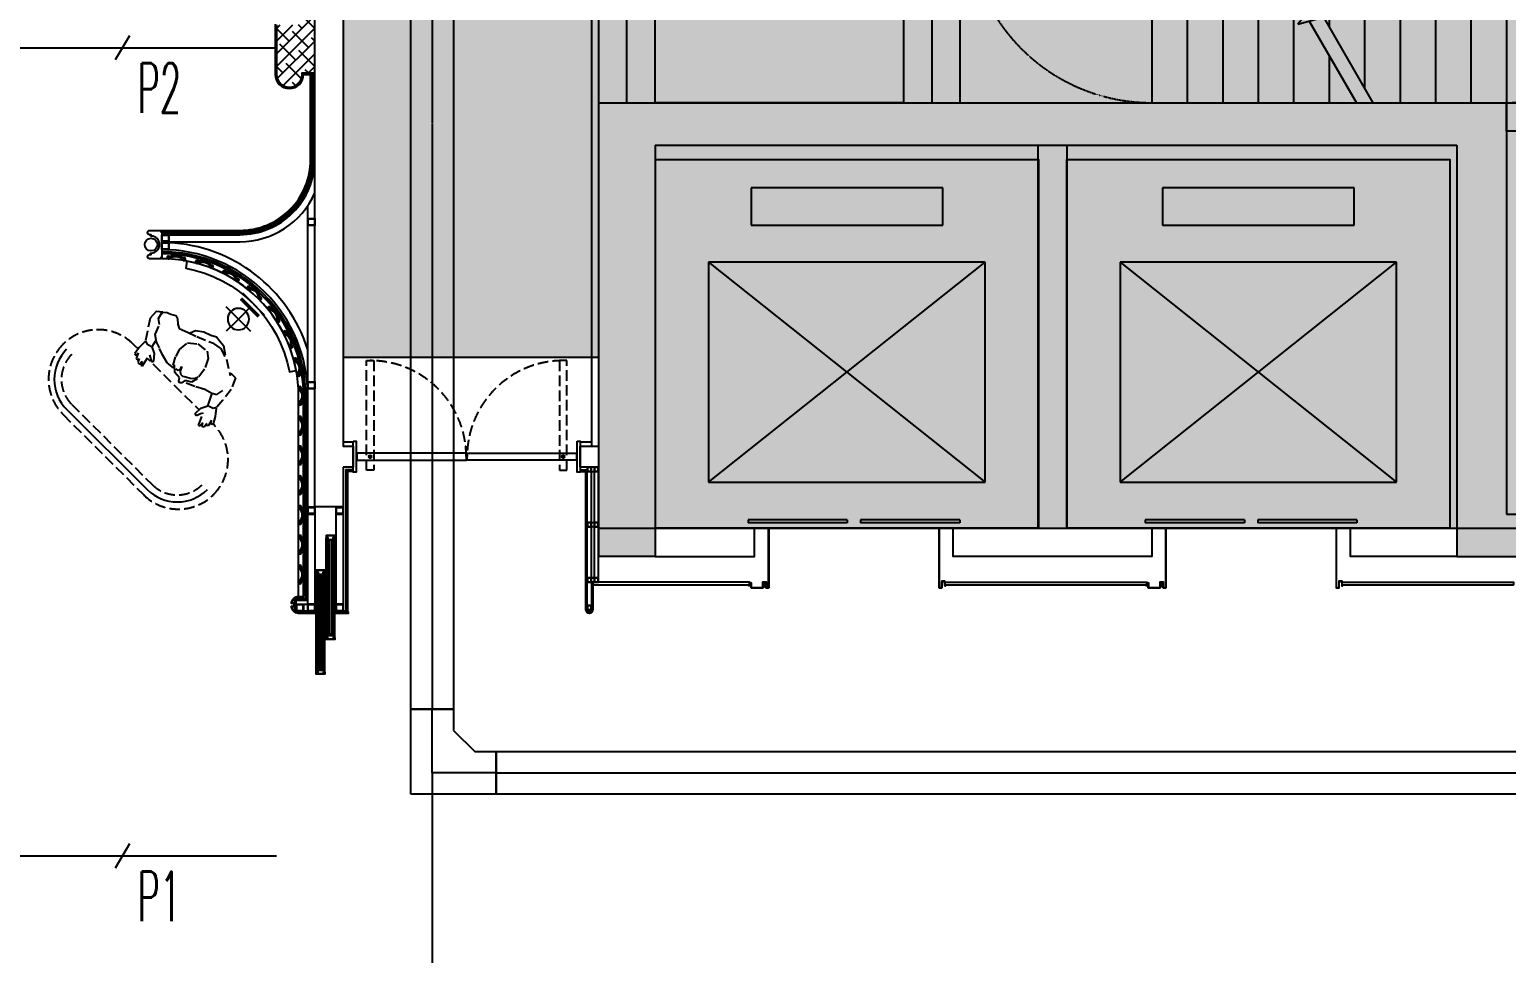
# Model space of a CAD drawing. Extents: x -284868 to 304789, y -137694 to 137894.
# Drawn here: x -71369 to -60957, y -98586 to -92072 of the extents above; entities that cross this region are included whole.
import ezdxf

# ---------------------------------------------------------------- set-up
doc = ezdxf.new("R2010")
doc.units = 0
doc.linetypes.add('DASH', pattern=[0.35, 0.25, -0.1])
doc.layers.get('0').update_dxf_attribs({"linetype": 'CONTINUOUS'})
for name, color, linetype in [('0-墙', 4, 'CONTINUOUS'), ('0-建筑柱体', 251, 'CONTINUOUS'), ('0-电梯', 3, 'CONTINUOUS'), ('0-非设计区域', 251, 'CONTINUOUS'), ('CABLETRAY', 4, 'CONTINUOUS'), ('CABLETRAY_DOTE', 5, 'DASH'), ('P-完成面', 42, 'CONTINUOUS'), ('P-平面家具', 3, 'CONTINUOUS'), ('P-平面楼梯', 3, 'CONTINUOUS'), ('P-门扇', 6, 'CONTINUOUS'), ('TEXT_照明_回路标注', 41, 'CONTINUOUS'), ('WIRE-照明', 130, 'CONTINUOUS')]:
    doc.layers.add(name, color=color, linetype=linetype)
doc.styles.add('HZ_e', font='simplex.shx', dxfattribs={"width": 0.8, "bigfont": 'hztxt.shx'})
doc.linetypes.add('FENCELINE2', pattern='A,6.35,-2.54,[132,ltypeshp.shx,S=2.54,R=0,X=-2.54,Y=0],-2.54,25.4', length=36.83)

# ---------------------------------------------------------------- blocks, each defined once
blk = doc.blocks.new('213r5467')
for p, q in [((-90909, -260063), (-90909, -260326)), ((-89559, -260063), (-90909, -260063)), ((-89559, -260326), (-89559, -260063)), ((-90909, -260326), (-89559, -260326)), ((-91209, -260588), (-91209, -262138)), ((-89259, -260588), (-91209, -260588)), ((-91209, -260588), (-89259, -262138)), ((-91209, -262138), (-89259, -260588)), ((-89259, -262138), (-89259, -260588)), ((-91209, -262138), (-89259, -262138))]:
    blk.add_line(p, q)
blk.add_lwpolyline([(-88884, -262463), (-91584, -262463), (-91584, -259863), (-88884, -259863), (-88884, -262463)])
blk = doc.blocks.new('sgASGHHHH')
for points in [[(-108646, -911224), (-109046, -910924), (-109046, -914124), (-108646, -914124)], [(-109046, -910924), (-108646, -911224), (-102996, -911224), (-102646, -910924)], [(-102646, -910924), (-102996, -911224), (-102996, -914124), (-102646, -913824)], [(-102646, -913824), (-102996, -914124), (-94146, -914124), (-94646, -913824)]]:
    blk.add_hatch(color=256).paths.add_polyline_path(points)
at = {"color": 4}
for p, q in [((-109046, -910924), (-109046, -914124)), ((-109046, -910924), (-102646, -910924)), ((-102646, -910924), (-102646, -913824)), ((-108646, -911224), (-108646, -914124)), ((-108646, -911224), (-102996, -911224)), ((-102996, -911224), (-102996, -914124)), ((-102646, -913824), (-94646, -913824)), ((-108646, -914124), (-109046, -914124)), ((-102996, -914124), (-94146, -914124))]:
    blk.add_line(p, q, dxfattribs=at)
blk = doc.blocks.new('$DORLIB2D$00000127')
at = {"color": 0}
for points in [[(-0.5333, 0.7949), (-0.5333, 0.6904)], [(-0.0333, 0.7949), (-0.5333, 0.7949)], [(-0.0333, 0.7949), (-0.0333, 0.6904)], [(0.5333, 0.7949), (0.0333, 0.7949)], [(0.0333, 0.7949), (0.0333, 0.6904)], [(0.5333, 0.7949), (0.5333, 0.6904)], [(-0.0333, 0.6904), (-0.5333, 0.6904)], [(0.5333, 0.6904), (0.0333, 0.6904)], [(0.5, 0.5), (-0.5, 0.5)]]:
    blk.add_lwpolyline(points, dxfattribs=at)
blk = doc.blocks.new('A$C00a7c3ed')
for p, q in [((-3800, -1240), (-3800, 0)), ((-3550, -1240), (-3550, 0)), ((-3300, -1240), (-3300, 0)), ((-3050, -1240), (-3050, 0)), ((-2800, -1240), (-2800, 0)), ((-2550, -1240), (-2550, 0)), ((-2300, -1240), (-2300, 0)), ((-2050, -1240), (-2050, 0)), ((-1800, -1240), (-1800, 0)), ((-1550, -1240), (-1550, 0)), ((-1300, -1240), (-1300, 0)), ((-1300, 0), (-1300, -1240)), ((-3860, -1240), (-3860, -1560)), ((-1240, -1240), (-3860, -1240)), ((-1240, -1560), (-1240, -1240)), ((-1300, -1300), (-3800, -1300)), ((-3800, -1300), (-3800, -1500)), ((-1300, -1300), (-3800, -1300)), ((-3800, -1500), (-3800, -1300)), ((-1300, -1500), (-1300, -1300)), ((-1300, -1300), (-1300, -1500)), ((-3860, -1560), (-3073, -1560)), ((-3800, -1500), (-3108, -1500)), ((-3800, -1500), (-3108, -1500)), ((-3800, -1560), (-3800, -2800)), ((-3550, -1560), (-3550, -2800)), ((-3300, -1560), (-3300, -2800)), ((-3108, -1500), (-2770, -2086)), ((-2993, -1500), (-1300, -1500)), ((-2993, -1500), (-2670, -2059)), ((-2993, -1500), (-1300, -1500)), ((-2958, -1560), (-1240, -1560)), ((-2800, -1560), (-2800, -1833)), ((-2550, -1560), (-2550, -2267)), ((-2300, -1560), (-2300, -2700)), ((-2050, -1560), (-2050, -2800)), ((-1800, -1560), (-1800, -2800)), ((-1550, -1560), (-1550, -2800)), ((-1300, -1560), (-1300, -2800)), ((-1300, -1560), (-1300, -2800)), ((-3050, -1600), (-3050, -2800)), ((-2800, -2033), (-2800, -2800)), ((-2770, -2086), (-2598, -2039)), ((-2598, -2039), (-2770, -2245)), ((-2770, -2245), (-2590, -2197)), ((-2690, -2224), (-2357, -2800)), ((-2590, -2197), (-2242, -2800)), ((-2550, -2467), (-2550, -2800))]:
    blk.add_line(p, q)
at = {"linetype": 'DASH'}
for points in [[(-3800, 0, 0.414206), (-5100, -1300)], [(-1300, 0, -0.414214), (0, -1300)], [(-3800, -2800, -0.41422), (-5100, -1500)], [(-1300, -2800, 0.414214), (0, -1500)]]:
    blk.add_lwpolyline(points, format="xyb", dxfattribs=at)
for points in [[(-3925, -650, 0, 0, 0), (-604, -650, 0, 0, 0), (-604, -2073, 0, 0, 0), (-2550, -2073, 0, 80, 0), (-2250, -2073, 0, 0, 0)], [(-4480, -1148, 0, 0, 0), (-4480, -1560, 0, 80, 0), (-4480, -1260, 0, 0, 0)], [(-3925, -2073, 0, 0, 0), (-2800, -2073, 0, 80, 0), (-3100, -2073, 0, 0, 0)]]:
    blk.add_lwpolyline(points, format="xyseb")
for points in [[(-5150, -1240), (-3860, -1240), (-3860, -1560), (-5150, -1560)], [(-1240, -1240), (0, -1240), (0, -1560), (-1240, -1560)]]:
    blk.add_lwpolyline(points, close=True)
blk = doc.blocks.new('A$C611527F21')
h = blk.add_hatch(color=7)
h.dxf.hatch_style = 1
h.set_gradient(color1=(255, 255, 255), color2=(255, 255, 0), tint=1, name='CYLINDER')
h.paths.add_polyline_path([(1340, -405), (1340, -380), (1320, -380), (1320, -406), (1325, -410), (1335, -410)])
for points in [[(60, -375), (60, -405), (55, -405), (55, -400), (56, -400), (56, -404), (58, -404), (58, -373), (81, -373), (81, -419), (99, -419), (99, 0), (0, 0), (0, 1), (100, 1), (100, -420), (80, -420), (80, -375), (60, -375)], [(1438, -400), (1438, -404), (1436, -404), (1436, -384), (1424, -384), (1424, -419), (1342, -419), (1342, -378), (1319, -378), (1319, -419), (1302, -419), (1302, 0), (1400, 0), (1400, 1), (1300, 1), (1300, -420), (1320, -420), (1320, -380), (1340, -380), (1340, -420), (1425, -420), (1425, -385), (1435, -385), (1435, -405), (1440, -405), (1440, -400), (1438, -400)]]:
    blk.add_lwpolyline(points)
blk.add_lwpolyline([(1340, -405), (1340, -380), (1320, -380), (1320, -406), (1325, -410), (1335, -410)], close=True)
blk = doc.blocks.new('A$Ccb2b344d')
at = {"layer": 'P-完成面', "color": 251}
for points in [[(0, 0), (30, 0), (30, 30), (0, 30)], [(2, 2), (28, 2), (28, 28), (2, 28)]]:
    blk.add_lwpolyline(points, close=True, dxfattribs=at)
blk = doc.blocks.new('A$C55830984')
at = {"layer": 'P-完成面', "color": 251}
for points in [[(-50, 50), (0, 50), (0, 0), (-50, 0)], [(-47, 47), (-3, 47), (-3, 3), (-47, 3)]]:
    blk.add_lwpolyline(points, close=True, dxfattribs=at)
blk = doc.blocks.new('A$Cdc63680e')
at = {"layer": 'P-完成面', "ltscale": 3}
h = blk.add_hatch(dxfattribs=at)
h.set_pattern_fill('ANSI38', color=250)
h.set_pattern_definition([(45, (-422851.3827, 373884.1253), (-2.24506403, 2.24506403), []), (135, (-422851.3827, 373884.1253), (-6.73519209, 2.24506403), [7.9375, -4.7625])])
edge = h.paths.add_edge_path()
edge.add_arc((-71, 0), 61.2, 359.6402, 407.8678)
edge.add_arc((-24, 54), 10.3, 96.603, 231.5978, ccw=False)
edge.add_arc((-25, 55), 9, 0, 89.651, ccw=False)
edge.add_line((-16, 55), (-16, 34))
edge.add_line((-16, 34), (-1, 34))
edge.add_line((-1, 34), (-1, -34))
edge.add_line((-1, -34), (-16, -34))
edge.add_line((-16, -34), (-16, -55))
edge.add_arc((-25, -55), 9, 270.349, 360, ccw=False)
edge.add_arc((-24, -54), 10.3, 128.4022, 263.397, ccw=False)
edge.add_arc((-71, 0), 61.2, 312.1322, 360.3598)
at = {"layer": 'P-完成面'}
blk.add_lwpolyline([(-11, 0, 0.213484), (-31, 45), (-31, 45, -0.669016), (-25, 65), (-25, 65, -0.414214), (-15, 55), (-15, 35), (0, 35), (0, -35), (-15, -35), (-15, -55, -0.414214), (-25, -65), (-25, -65, -0.669016), (-31, -45), (-31, -45, 0.213484), (-11, 0, -0.213484)], format="xyb", dxfattribs=at)
at = {"layer": 'P-完成面', "color": 251}
blk.add_lwpolyline([(-10, 0, 0.213595), (-30, 46, -0.668146), (-25, 64, -0.41243), (-16, 55), (-16, 34), (-1, 34), (-1, -34), (-16, -34), (-16, -55, -0.41243), (-25, -64, -0.668146), (-30, -46, 0.213595)], format="xyb", close=True, dxfattribs=at)
blk = doc.blocks.new('A$C05673959')
at = {"color": 6, "linetype": 'DASH', "ltscale": 80, "elevation": 0}
for points in [[(6, 41), (1, 45), (0, 39)], [(10, 25), (1, 45)], [(17, 47), (20, 52), (23, 47)], [(20, 25), (20, 52)], [(30, 25), (39, 45)], [(34, 41), (39, 45), (40, 39)]]:
    blk.add_lwpolyline(points, dxfattribs=at)
for points in [[(5, 15), (5, 0), (35, 0), (35, 15)], [(10, 15), (30, 15), (30, 25), (10, 25)]]:
    blk.add_lwpolyline(points, close=True, dxfattribs=at)
blk = doc.blocks.new('A$C91fbf63e')
at = {"color": 8}
blk.add_wipeout([(0, 0), (-50, 0), (-50, -50), (0, -50)], dxfattribs=at).dxf.layer = 'P-完成面'
at = {"layer": 'P-完成面'}
h = blk.add_hatch(dxfattribs=at)
h.set_pattern_fill('_USER', color=8, scale=3.749611, angle=225, style=0, double=1, pattern_type=0)
h.set_pattern_definition([(135, (1.25, -48.3284), (2.65138, 2.65138), []), (45, (1.25, -48.3284), (2.65138, -2.65138), [])])
h.paths.add_polyline_path([(-2, -48), (-2, -43), (-47, -43), (-47, -48)])
at = {"layer": 'P-完成面', "color": 3, "elevation": 0}
for points in [[(-3, -48), (-2, -48), (-2, -2), (-48, -2), (-48, -48), (-47, -48), (-47, -50), (-50, -50), (-50, 0), (0, 0), (0, -50), (-3, -50), (-3, -48)], [(-47, -43), (-2, -43), (-2, -48), (-47, -48), (-47, -43)]]:
    blk.add_lwpolyline(points, dxfattribs=at)
at = {"layer": 'P-完成面', "color": 8, "elevation": 0}
blk.add_lwpolyline([(-47, -50), (-3, -50)], dxfattribs=at)
at = {"layer": 'P-完成面', "color": 8}
for centre in [(-47, -43, 0), (-2, -43, 0)]:
    blk.add_arc(centre, 0.722, 234.7473, 305.2527, dxfattribs=at)
at = {"layer": 'P-完成面', "color": 8, "extrusion": (0, 0, -1), "xscale": -0.6742194917575179, "yscale": 0.6742194917575179, "zscale": -0.6742194917575179, "rotation": 180}
blk.add_blockref('A$C05673959', (12, -2, 0), dxfattribs=at)
blk = doc.blocks.new('A$C95e0a651')
at = {"color": 251, "ltscale": 3}
for p, q in [((10, -45), (10, -687)), ((50, -45), (50, -687))]:
    blk.add_line(p, q, dxfattribs=at)
for points in [[(38, -45), (50, -45), (50, -15), (60, -15), (60, 0), (0, 0), (0, -15), (10, -15), (10, -45), (22, -45), (22, -30), (38, -30), (38, -45)], [(38, -687), (50, -687), (50, -717), (60, -717), (60, -732), (0, -732), (0, -717), (10, -717), (10, -687), (22, -687), (22, -702), (38, -702), (38, -687)]]:
    blk.add_lwpolyline(points)
at = {"color": 8, "ltscale": 3}
for points in [[(0, -717), (0, -15)], [(60, -717), (60, -15)]]:
    blk.add_lwpolyline(points, dxfattribs=at)
for points in [[(39, -44), (48, -44), (48, -14), (58, -14), (58, -2), (2, -2), (2, -14), (12, -14), (12, -44), (21, -44), (21, -28), (39, -28)], [(39, -689), (48, -689), (48, -719), (58, -719), (58, -731), (2, -731), (2, -719), (12, -719), (12, -689), (21, -689), (21, -704), (39, -704)]]:
    blk.add_lwpolyline(points, close=True)
at = {"color": 5}
blk.add_lwpolyline([(26, -30), (34, -30), (36, -32), (36, -700), (34, -702), (26, -702), (24, -700), (24, -32)], close=True, dxfattribs=at)
blk = doc.blocks.new('*U406')
blk.add_line((-202, 244), (-202, 29))
at = {"color": 250}
blk.add_wipeout([(1, 82), (4, 85), (7, 89), (10, 92), (12, 96), (15, 101), (17, 105), (18, 109), (20, 114), (21, 118), (22, 123), (23, 127), (23, 132), (23, 137), (23, 142), (22, 146), (21, 151), (20, 155), (19, 160), (17, 164), (15, 169), (13, 173), (10, 177), (8, 181), (5, 184), (1, 188), (-2, 191), (-6, 194), (-9, 197), (-13, 199), (-18, 202), (-22, 204), (-26, 205), (-31, 207), (-35, 208), (-40, 209), (-44, 210), (-49, 210), (-54, 210), (-59, 210), (-63, 209), (-68, 208), (-72, 207), (-77, 206), (-81, 204), (-86, 202), (-90, 200), (-94, 197), (-98, 195), (-101, 192), (-105, 188), (-108, 185), (-111, 181), (-114, 178), (-116, 174), (-119, 169), (-121, 165), (-122, 161), (-124, 156), (-125, 152), (-126, 147), (-127, 143), (-127, 138), (-127, 133), (-127, 128), (-126, 124), (-125, 119), (-124, 115), (-123, 110), (-121, 106), (-119, 101), (-117, 97), (-114, 93), (-112, 89), (-109, 86), (-105, 82), (-102, 79), (-98, 76), (-95, 73), (-91, 71), (-86, 68), (-82, 66), (-78, 65), (-73, 63), (-69, 62), (-64, 61), (-60, 60), (-55, 60), (-50, 60), (-45, 60), (-41, 61), (-36, 62), (-32, 63), (-27, 64), (-23, 66), (-18, 68), (-14, 70), (-10, 73), (-6, 75), (-3, 78)], dxfattribs=at)
for points in [[(-160, 135), (-172, 135), (-172, 219), (-160, 219)], [(-160, 53), (-172, 53), (-172, 135), (-160, 135)]]:
    blk.add_hatch(color=256).paths.add_polyline_path(points)
for q in [(-172, 217), (-172, 53)]:
    blk.add_line((-172, 135), q)
at = {"color": 251}
for q in [(-52, 255), (-172, 135), (68, 135), (-52, 15)]:
    blk.add_line((-52, 135), q, dxfattribs=at)
for points in [[(-172, 53), (-160, 53), (-160, 219), (-172, 219)], [(-172, 53), (-172, 53), (-172, 217), (-172, 217)]]:
    blk.add_lwpolyline(points, close=True)
blk.add_circle((-52, 135), 75)
blk = doc.blocks.new('A$C78095CF1')
at = {"color": 251, "linetype": 'DASH', "ltscale": 300}
blk.add_wipeout([(673, 62), (712, 104), (722, 0), (736, 0), (743, 37), (750, 2), (769, 7), (774, 42), (776, 25), (793, 30), (797, 69), (800, 69), (805, 48), (821, 62), (810, 121), (788, 185), (833, 372), (823, 471), (772, 488), (776, 469), (693, 574), (672, 597), (586, 680), (543, 700), (520, 696), (496, 693), (465, 693), (433, 692), (369, 674), (338, 639), (317, 635), (244, 630), (218, 658), (198, 696), (175, 713), (142, 707), (104, 702), (69, 689), (68, 690), (18, 674), (0, 605), (43, 425), (45, 418), (26, 365), (23, 354), (12, 296), (28, 282), (35, 302), (36, 303), (40, 263), (57, 259), (59, 275), (64, 240), (83, 236), (90, 266), (97, 233), (111, 232), (121, 337), (160, 295), (176, 307), (154, 366), (113, 405), (120, 466), (134, 451), (175, 416), (214, 384), (277, 341), (340, 328), (352, 326), (367, 298), (418, 275), (425, 253), (437, 241), (453, 249), (458, 259), (464, 259), (532, 264), (559, 266), (623, 276), (642, 279), (658, 278), (696, 278), (707, 277), (720, 172), (679, 132), (659, 78), (657, 74)], dxfattribs=at).dxf.layer = 'P-平面家具'
at = {"layer": 'P-平面家具', "color": 251, "linetype": 'DASH', "ltscale": 300}
for p, q in [((142, 707), (175, 713)), ((175, 713), (198, 696)), ((18, 674), (0, 605)), ((0, 605), (25, 500)), ((69, 691), (18, 674)), ((61, 630), (66, 689)), ((88, 592), (61, 630)), ((88, 592), (61, 630)), ((65, 672), (69, 691)), ((104, 702), (69, 689)), ((92, 503), (88, 592)), ((92, 503), (88, 592)), ((142, 704), (104, 702)), ((198, 696), (218, 658)), ((218, 658), (244, 630)), ((244, 630), (317, 635)), ((317, 635), (399, 634)), ((338, 639), (369, 674)), ((369, 674), (433, 692)), ((399, 634), (535, 643)), ((433, 692), (496, 693)), ((496, 693), (543, 700)), ((535, 643), (610, 633)), ((543, 700), (586, 680)), ((586, 680), (623, 663)), ((610, 633), (693, 574)), ((623, 663), (675, 593)), ((25, 500), (45, 418)), ((120, 466), (92, 503)), ((319, 481), (355, 557)), ((319, 419), (319, 481)), ((355, 557), (432, 584)), ((432, 584), (525, 564)), ((525, 564), (558, 515)), ((558, 515), (569, 426)), ((693, 574), (776, 469)), ((776, 469), (772, 488)), ((772, 488), (823, 471)), ((45, 418), (23, 354)), ((43, 425), (66, 407)), ((66, 407), (106, 405)), ((113, 405), (115, 431)), ((154, 366), (113, 405)), ((115, 431), (120, 466)), ((128, 455), (120, 466)), ((169, 422), (128, 455)), ((176, 307), (154, 366)), ((231, 372), (169, 422)), ((277, 341), (214, 384)), ((328, 345), (316, 413)), ((394, 339), (397, 366)), ((397, 366), (401, 327)), ((569, 426), (551, 328)), ((833, 372), (808, 267)), ((823, 471), (833, 372)), ((23, 354), (12, 296)), ((12, 296), (28, 282)), ((28, 282), (35, 312)), ((33, 302), (36, 302)), ((35, 312), (40, 263)), ((40, 263), (57, 259)), ((57, 259), (59, 275)), ((59, 275), (64, 240)), ((64, 240), (83, 236)), ((83, 236), (90, 266)), ((90, 266), (97, 233)), ((111, 234), (121, 337)), ((121, 337), (136, 323)), ((136, 323), (160, 295)), ((160, 295), (176, 307)), ((340, 328), (277, 341)), ((330, 352), (353, 319)), ((367, 298), (338, 354)), ((361, 330), (382, 327)), ((418, 275), (367, 298)), ((382, 327), (394, 339)), ((401, 327), (413, 306)), ((413, 306), (434, 298)), ((425, 253), (418, 275)), ((437, 241), (425, 253)), ((434, 298), (460, 305)), ((453, 249), (437, 241)), ((464, 273), (453, 249)), ((460, 305), (497, 311)), ((479, 278), (464, 273)), ((559, 266), (464, 259)), ((519, 287), (479, 278)), ((497, 311), (530, 325)), ((551, 330), (519, 287)), ((530, 325), (551, 349)), ((642, 279), (559, 266)), ((707, 277), (642, 279)), ((705, 278), (745, 286)), ((718, 197), (707, 277)), ((745, 286), (776, 335)), ((808, 267), (788, 185)), ((97, 233), (111, 234)), ((657, 74), (679, 132)), ((679, 132), (720, 172)), ((720, 172), (718, 197)), ((767, 173), (727, 172)), ((790, 192), (767, 173)), ((788, 185), (810, 121)), ((810, 121), (821, 62)), ((673, 62), (657, 74)), ((697, 90), (673, 62)), ((712, 104), (697, 90)), ((722, 0), (712, 104)), ((736, 0), (722, 0)), ((743, 33), (736, 0)), ((750, 2), (743, 33)), ((769, 7), (750, 2)), ((774, 42), (769, 7)), ((776, 25), (774, 42)), ((793, 30), (776, 25)), ((798, 79), (793, 30)), ((800, 69), (797, 69)), ((805, 48), (798, 79)), ((821, 62), (805, 48))]:
    blk.add_line(p, q, dxfattribs=at)
blk = doc.blocks.new('A$C4DBE3E00')
at = {"layer": 'CABLETRAY'}
for p, q in [((-7723, -1375), (-7723, 17916)), ((-7423, 17916), (-7423, -1375)), ((-7723, -1975), (-7723, -1375)), ((-7723, -1375), (-7423, -1375)), ((-7423, -1375), (-7723, -1375)), ((-7423, -1375), (-7423, -1525)), ((-7423, -1525), (-7273, -1675)), ((-7273, -1675), (-7123, -1675)), ((-7123, -1975), (-7123, -1675)), ((-7123, -1675), (8943, -1675)), ((-7123, -1675), (-7123, -1975)), ((-7123, -1975), (-7723, -1975)), ((8943, -1975), (-7123, -1975))]:
    blk.add_line(p, q, dxfattribs=at)
at = {"layer": 'CABLETRAY_DOTE'}
for p, q in [((-7573, 17916), (-7573, -1375)), ((-7573, -1825), (-7573, -1375)), ((-7123, -1825), (-7573, -1825)), ((-7123, -1825), (8943, -1825))]:
    blk.add_line(p, q, dxfattribs=at)

msp = doc.modelspace()

# ---------------------------------------------------------------- hatches: boundary and pattern name
at = {"layer": '0-非设计区域', "ltscale": 3}
h = msp.add_hatch(dxfattribs=at)
h.set_pattern_fill('ANGLE', color=256, scale=100)
h.set_pattern_definition([(0, (-492507.45, 278012.8), (0, 698.5), [508, -190.5]), (90, (-492507.45, 278012.8), (-698.5, 4e-14), [508, -190.5])])
h.paths.add_polyline_path([(-66857, -67386), (-66857, -75488), (-69157, -75488), (-69157, -94382), (-67357, -94382), (-67357, -95588), (-57757, -95588), (-57757, -99388), (-61307, -99388), (-61307, -99688), (-67357, -99688), (-67357, -103688), (-58357, -103688), (-58357, -106368), (-53057, -106368), (-53057, -117136), (-52207, -117136), (-52207, -118589), (-41206, -118589), (-41206, -65088), (-52207, -65088), (-52207, -67386), (-53707, -67386), (-53707, -65088), (-66207, -65088), (-66207, -67386)])
at = {"layer": 'P-完成面', "ltscale": 3}
h = msp.add_hatch(dxfattribs=at)
h.set_pattern_fill('ANSI38', color=250, scale=20)
h.set_pattern_definition([(45, (-492507.45, 278012.77), (-44.9012806, 44.9012806), []), (135, (-492507.45, 278012.77), (-134.703842, 44.9012806), [158.75, -95.25])])
h.paths.add_polyline_path([(-69357, -84598), (-70487, -84598, 1), (-70487, -84678), (-70327, -84678), (-70327, -84748), (-70137, -84748, -0.414214), (-70007, -84878), (-70007, -85798, -0.414214), (-70137, -85928), (-70327, -85928), (-70327, -85998), (-70487, -85998, 1), (-70487, -86078), (-69887, -86078, -0.414214), (-69377, -86588), (-69377, -87198), (-69447, -87198, 0.447214), (-69537, -87098, 0.414214), (-69627, -87188), (-69627, -87538), (-69427, -87538), (-69427, -92038), (-69627, -92038), (-69627, -92388, 0.414214), (-69537, -92478, 0.447214), (-69447, -92378), (-69357, -92378)])

# ---------------------------------------------------------------- linework, layer by layer
at = {"layer": '0-墙', "ltscale": 3}
msp.add_lwpolyline([(-69157, -95158), (-69157, -95438), (-69357, -95438), (-69357, -75288), (-68907, -75288), (-68907, -75488), (-69157, -75488), (-69157, -95008), (-69087, -95008), (-69087, -95158), (-69157, -95158)], dxfattribs=at)
at = {"layer": '0-墙'}
for points in [[(-67157, -91788), (-67157, -90438), (-67357, -90438), (-67357, -92588), (-67157, -92588), (-67157, -91988), (-65007, -91988), (-65007, -92588), (-64807, -92588), (-64807, -90438), (-65007, -90438), (-65007, -91788), (-67157, -91788)], [(-58257, -92788), (-60957, -92788), (-60957, -92588), (-59657, -92588)], [(-64057, -95588), (-63457, -95588), (-63457, -95788), (-64857, -95788), (-64857, -95588), (-64257, -95588), (-64257, -92888), (-64057, -92888), (-64057, -95588)]]:
    msp.add_lwpolyline(points, dxfattribs=at)
at = {"layer": '0-墙', "color": 251}
msp.add_lwpolyline([(-66957, -91988), (-65207, -91988), (-65207, -92588), (-66957, -92588)], close=True, dxfattribs=at)
at = {"layer": '0-墙', "ltscale": 3}
msp.add_lwpolyline([(-67357, -95008), (-67357, -95158), (-67487, -95158), (-67487, -95008)], close=True, dxfattribs=at)
at = {"layer": '0-墙'}
for points in [[(-66957, -95788), (-66257, -95788), (-66257, -95588), (-66957, -95588)], [(-61307, -95788), (-62057, -95788), (-62057, -95588), (-61307, -95588)]]:
    msp.add_lwpolyline(points, close=True, dxfattribs=at)
at = {"layer": '0-墙', "color": 251}
msp.add_solid([(-66957, -92588), (-66957, -91988), (-66764, -92138), (-65207, -91988)], dxfattribs=at)
at = {"layer": '0-非设计区域', "ltscale": 3}
msp.add_lwpolyline([(-41206, -118589), (-41206, -65088), (-52207, -65088), (-52207, -67386), (-53707, -67386), (-53707, -65088), (-66207, -65088), (-66207, -67386), (-66857, -67386), (-66857, -75488), (-69157, -75488), (-69157, -94382), (-67357, -94382), (-67357, -95588), (-57757, -95588), (-57757, -99388)], dxfattribs=at)
at = {"layer": 'P-完成面', "color": 251, "ltscale": 3}
for p, q in [((-69407, -94653), (-69407, -93314)), ((-67357, -95938), (-67357, -95188))]:
    msp.add_line(p, q, dxfattribs=at)
at = {"layer": 'P-完成面', "color": 251}
for p, q in [((-70387, -93568), (-70387, -93573)), ((-69500, -96079), (-69500, -96178)), ((-69488, -96082), (-69500, -96082)), ((-69488, -96094), (-69407, -96094)), ((-69488, -96172), (-69500, -96172))]:
    msp.add_line(p, q, dxfattribs=at)
at = {"layer": 'P-完成面'}
for p, q in [((-69157, -94978), (-69087, -94978)), ((-67487, -94978), (-67407, -94978))]:
    msp.add_line(p, q, dxfattribs=at)
for points in [[(-67407, -90413), (-67407, -95008)], [(-69087, -95188), (-69127, -95188), (-69127, -96178)], [(-67398, -95988), (-66293, -95988), (-66293, -95968), (-67398, -95968), (-67398, -95988)], [(-64915, -95988), (-64915, -95968), (-63493, -95968), (-63493, -95988)], [(-64915, -95988), (-63493, -95988), (-63493, -95982)], [(-62115, -95988), (-62115, -95968), (-60908, -95968), (-60908, -95988)], [(-62115, -95988), (-60908, -95988), (-60908, -95982)], [(-69140, -96178), (-69122, -96178), (-69122, -96188), (-69207, -96188), (-69207, -96172)], [(-69140, -96180), (-69123, -96180), (-69123, -96187), (-69205, -96187), (-69205, -96172)]]:
    msp.add_lwpolyline(points, dxfattribs=at)
at = {"layer": 'P-完成面', "ltscale": 3}
for points in [[(-69637, -92033), (-69637, -92388, 0.414214), (-69537, -92488), (-69537, -92488, 0.414214), (-69437, -92388), (-69357, -92388)], [(-70437, -93498), (-70437, -93488), (-69887, -93488, 0.414214), (-69387, -92988), (-69387, -92388)], [(-70437, -93498), (-69887, -93498, 0.414214), (-69377, -92988), (-69377, -92388)]]:
    msp.add_lwpolyline(points, format="xyb", dxfattribs=at)
at = {"layer": 'P-完成面', "color": 251, "ltscale": 3}
for points in [[(-69627, -92038), (-69627, -92388, 0.414214), (-69537, -92478, 0.447214), (-69447, -92378), (-69357, -92378)], [(-70437, -93508), (-69887, -93508, 0.414214), (-69367, -92988), (-69367, -92388)], [(-70437, -93518), (-69887, -93518, 0.414214), (-69357, -92988), (-69357, -92388)], [(-70437, -93568), (-69887, -93568, 0.296379), (-69357, -93224, 0.296379)]]:
    msp.add_lwpolyline(points, format="xyb", dxfattribs=at)
at = {"layer": 'P-完成面'}
msp.add_lwpolyline([(-70442, -93688), (-70522, -93688, -0.414214), (-70537, -93673), (-70537, -93673, -0.414214), (-70522, -93658), (-70512, -93658, -1), (-70512, -93648, 1), (-70512, -93528, -1), (-70512, -93518), (-70522, -93518, -0.414214), (-70537, -93503), (-70537, -93503, -0.414214), (-70522, -93488), (-70442, -93488), (-70442, -93498), (-70437, -93498), (-70437, -93678), (-70442, -93678)], format="xyb", close=True, dxfattribs=at)
at = {"layer": 'P-完成面', "color": 251}
for points in [[(-69407, -94329, 0.31455), (-70387, -93575)], [(-69407, -96070), (-69407, -94653, 0.414214), (-70437, -93623, 0.414214)], [(-69422, -96082), (-69422, -94653, 0.414214), (-70437, -93638, 0.414214)], [(-69434, -96070), (-69434, -94653, 0.414214), (-70437, -93650)], [(-67487, -95187), (-67445, -95187), (-67445, -96163, 0.414214), (-67422, -96187, 0.414214), (-67398, -96163), (-67398, -95968), (-67407, -95968), (-67407, -96163, -0.414214), (-67422, -96178, -0.414214), (-67437, -96163), (-67437, -95178), (-67487, -95178)], [(-69358, -96172), (-69358, -96187), (-69472, -96187, -0.407029), (-69520, -96140), (-69500, -96140), (-69500, -96117), (-69520, -96117, -0.407029), (-69472, -96070), (-69434, -96070)]]:
    msp.add_lwpolyline(points, format="xyb", dxfattribs=at)
at = {"layer": 'P-完成面'}
for points in [[(-69437, -96068), (-69437, -94653, 0.414214), (-70437, -93653)], [(-70259, -93705), (-70268, -93754, -0.309555), (-69537, -94485), (-69488, -94476, 0.309555), (-70259, -93705, 0)], [(-67397, -95988), (-67397, -96163, -0.414214), (-67422, -96188), (-67422, -96188, -0.414214), (-67447, -96163), (-67447, -95188), (-67487, -95188)], [(-69357, -96172), (-69357, -96188), (-69472, -96188, -0.414214), (-69522, -96138), (-69522, -96138), (-69502, -96138), (-69502, -96118), (-69522, -96118), (-69522, -96118, -0.414214), (-69472, -96068), (-69437, -96068)]]:
    msp.add_lwpolyline(points, format="xyb", dxfattribs=at)
at = {"layer": 'P-完成面', "color": 8}
msp.add_lwpolyline([(-69472, -96068), (-69472, -94653, 0.414214), (-70437, -93688), (-70437, -93688), (-70437, -93678)], format="xyb", dxfattribs=at)
at = {"layer": 'P-完成面'}
for points in [[(-69087, -94973), (-69067, -94973), (-69067, -95193), (-69087, -95193)], [(-67507, -94973), (-67487, -94973), (-67487, -95193), (-67507, -95193)]]:
    msp.add_lwpolyline(points, close=True, dxfattribs=at)
at = {"layer": 'P-完成面', "color": 251}
for points in [[(-69087, -95175), (-69140, -95175), (-69140, -96180)], [(-69087, -95187), (-69128, -95187), (-69128, -96178)], [(-69407, -96172), (-69488, -96172), (-69488, -96082), (-69407, -96082)]]:
    msp.add_lwpolyline(points, dxfattribs=at)
at = {"layer": 'P-完成面', "color": 251, "ltscale": 3}
msp.add_lwpolyline([(-67407, -95188), (-67387, -95188), (-67387, -95938), (-67407, -95938)], close=True, dxfattribs=at)
at = {"layer": 'P-完成面', "color": 251}
for points in [[(-69407, -95488), (-69357, -95488), (-69357, -96122), (-69407, -96122)], [(-69207, -95488), (-69157, -95488), (-69157, -96122), (-69207, -96122)], [(-67407, -95548), (-67387, -95548), (-67387, -95578), (-67407, -95578)], [(-67407, -95938), (-67387, -95938), (-67387, -95968), (-67407, -95968)], [(-69438, -96122), (-69407, -96122), (-69407, -96172), (-69438, -96172)], [(-69140, -96172), (-69205, -96172), (-69205, -96180), (-69140, -96180)], [(-69123, -96180), (-69205, -96180), (-69205, -96187), (-69123, -96187)]]:
    msp.add_lwpolyline(points, close=True, dxfattribs=at)
at = {"layer": 'P-完成面'}
msp.add_circle((-70512, -93588), 45, dxfattribs=at)
at = {"layer": 'P-门扇', "color": 251}
for p, q in [((-68979, -95083), (-68955, -95083)), ((-68967, -95071), (-68967, -95095)), ((-67595, -95083), (-67619, -95083)), ((-67607, -95071), (-67607, -95095))]:
    msp.add_line(p, q, dxfattribs=at)
at = {"layer": 'P-门扇', "color": 251, "linetype": 'DASH', "ltscale": 300}
for points in [[(-68992, -95178), (-68992, -94406), (-68942, -94406), (-68942, -95178)], [(-67582, -95178), (-67582, -94406), (-67632, -94406), (-67632, -95178)]]:
    msp.add_lwpolyline(points, close=True, dxfattribs=at)
at = {"layer": 'P-门扇'}
for points in [[(-69062, -95058), (-69062, -95108), (-68289, -95108), (-68289, -95058)], [(-67512, -95058), (-67512, -95108), (-68284, -95108), (-68284, -95058)]]:
    msp.add_lwpolyline(points, close=True, dxfattribs=at)
at = {"layer": 'P-门扇', "color": 251}
for centre in [(-68967, -95083), (-67607, -95083)]:
    msp.add_circle(centre, 10, dxfattribs=at)
at = {"layer": 'P-门扇', "color": 251, "linetype": 'DASH', "ltscale": 300}
for centre, start, end in [((-68967, -95083), 0, 90), ((-67607, -95083), 90, 180)]:
    msp.add_arc(centre, 677, start, end, dxfattribs=at)
at = {"layer": 'TEXT_照明_回路标注'}
for p, q in [((-70664, -92115), (-70764, -92286)), ((-70665, -97812), (-70765, -97984))]:
    msp.add_line(p, q, dxfattribs=at)
at = {"layer": 'WIRE-照明'}
for points in [[(-71802, -92201), (-69627, -92201)], [(-68530, -97313), (-68530, -103046), (-68763, -103289)], [(-71802, -97898), (-69627, -97898)]]:
    msp.add_lwpolyline(points, dxfattribs=at)

# ---------------------------------------------------------------- block references
at = {"layer": '0-建筑柱体'}
msp.add_blockref('sgASGHHHH', (41689, 818336), dxfattribs=at)
at = {"layer": '0-电梯'}
for p in [(24628, 166875), (27528, 166875)]:
    msp.add_blockref('213r5467', p, dxfattribs=at)
at = {"layer": '0-非设计区域', "color": 1, "ltscale": 3}
for p in [(-67437, -95188), (-67387, -95188), (-67387, -95578), (-67387, -95968), (-67437, -96163)]:
    msp.add_blockref('A$Ccb2b344d', p, dxfattribs=at)
at = {"layer": 'P-完成面', "color": 1, "ltscale": 3}
for p in [(-69357, -93453), (-70387, -93568), (-70387, -93623), (-69357, -94605), (-69357, -95488), (-69157, -95488), (-69438, -96172), (-69357, -96172), (-69157, -96172)]:
    msp.add_blockref('A$C55830984', p, dxfattribs=at)
at = {"layer": 'P-完成面', "color": 1, "ltscale": 3, "xscale": -1}
for p, rotation in [((-70332, -93660), 263.990143631382), ((-70128, -93703), 251.9901436313806), ((-69937, -93788), 239.9901436313806), ((-69768, -93911), 227.9901436313807), ((-69628, -94066), 215.9901436313807), ((-69524, -94247), 203.9901436313808), ((-69459, -94446), 191.9901436313808), ((-69437, -94654), 180.4965831798653), ((-69437, -94864), 180), ((-69437, -95074), 180), ((-69437, -95284), 180), ((-69437, -95494), 180), ((-69437, -95704), 180), ((-69437, -95914), 180)]:
    msp.add_blockref('A$Cdc63680e', p, dxfattribs=dict(at, rotation=rotation))
at = {"layer": 'P-完成面', "color": 251}
for p in [(-67437, -95578), (-67437, -95968)]:
    msp.add_blockref('A$Ccb2b344d', p, dxfattribs=at)
at = {"layer": 'P-完成面', "xscale": -1}
for p in [(-64857, -95588), (-62057, -95588)]:
    msp.add_blockref('A$C611527F21', p, dxfattribs=at)
at = {"layer": 'P-平面楼梯', "ltscale": 3}
msp.add_blockref('A$C00a7c3ed', (-59657, -89788), dxfattribs=at)
at = {"layer": 'P-门扇', "xscale": 1400, "yscale": 200, "zscale": 1400}
for p in [(-65557, -95688), (-62757, -95688)]:
    msp.add_blockref('$DORLIB2D$00000127', p, dxfattribs=at)
at = {"layer": 'P-门扇'}
for p in [(-69277, -95640), (-69347, -95884)]:
    msp.add_blockref('A$C95e0a651', p, dxfattribs=at)
at = {"layer": 'WIRE-照明'}
msp.add_blockref('A$C4DBE3E00', (-60957, -95488), dxfattribs=at)

# ---------------------------------------------------------------- texts
at = {"layer": 'TEXT_照明_回路标注', "style": 'HZ_e', "width": 0.5}
for s, p in [('P2', (-70608, -92660, 0)), ('P1', (-70608, -98358, 0))]:
    msp.add_text(s, height=350, dxfattribs=at).set_placement(p)

# ---------------------------------------------------------------- next in the draw order: block references
at = {"layer": 'P-完成面', "ltscale": 3, "xscale": 0.2000203023842178, "yscale": 0.2000203023842178, "zscale": 0.2000203023842178}
msp.add_blockref('A$C91fbf63e', (-69407, -92378), dxfattribs=at)
at = {"layer": 'P-平面家具', "linetype": 'DASH', "ltscale": 300, "xscale": -1.008957704772744, "yscale": 1.008957704772745, "zscale": 1.008957704772744, "rotation": 45.00091616799906}
msp.add_blockref('*U406', (-69837, -94247), dxfattribs=at)

# ---------------------------------------------------------------- next in the draw order: linework, layer by layer
at = {"layer": 'P-平面家具', "linetype": 'DASH', "ltscale": 300}
msp.add_lwpolyline([(-71133, -94291), (-71133, -94291, 0.414214), (-71132, -94786), (-70566, -95351, 0.414214), (-70071, -95350), (-70071, -95350, 0.414214), (-70072, -94855), (-70638, -94290, 0.414214)], format="xyb", close=True, dxfattribs=at)

# ---------------------------------------------------------------- next in the draw order: block references
at = {"layer": 'P-平面家具', "linetype": 'DASH', "ltscale": 300, "xscale": 0.8800000001215574, "yscale": 0.8800000001215574, "zscale": 0.8800000001215574, "rotation": 334.2027609682958}
msp.add_blockref('A$C78095CF1', (-70749, -94586), dxfattribs=at)

# ---------------------------------------------------------------- next in the draw order: linework, layer by layer
at = {"layer": 'P-平面家具', "color": 6, "linetype": 'FENCELINE2', "ltscale": 3}
msp.add_lwpolyline([(-71107, -94326, 0.414214), (-71106, -94751), (-70539, -95315, 0.414214), (-70115, -95315, 0.414214)], format="xyb", dxfattribs=at)
at = {"layer": 'P-平面家具', "color": 251, "linetype": 'DASH', "ltscale": 300}
msp.add_lwpolyline([(-71071, -94362, 0.414214), (-71071, -94715), (-70504, -95280, 0.414214), (-70150, -95279)], format="xyb", dxfattribs=at)

doc.saveas('drawing.dxf')
